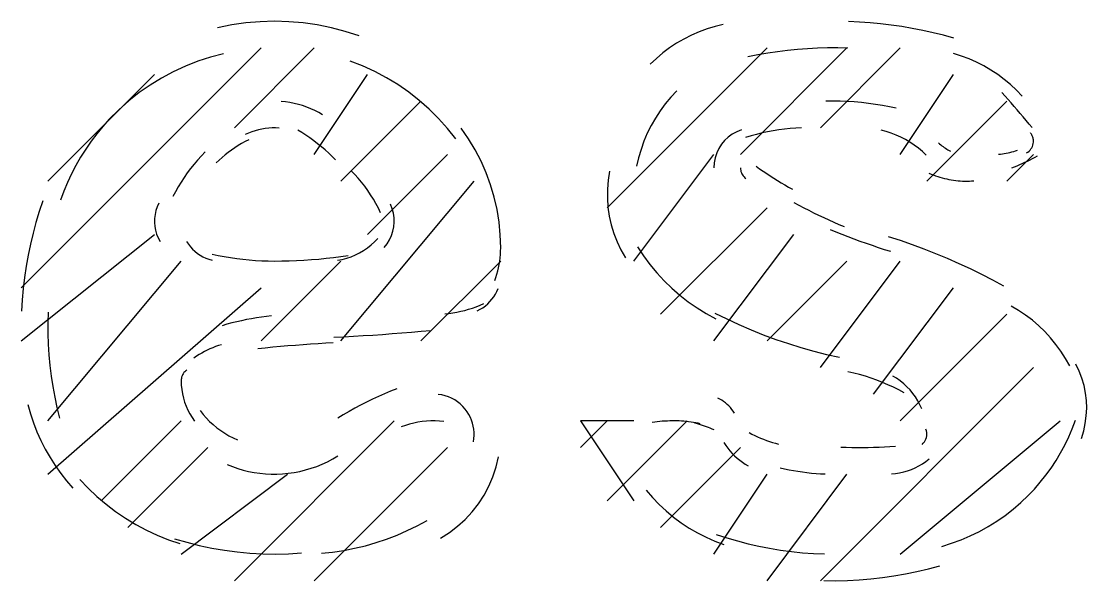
# Model space of a CAD drawing. Header units: millimetres. Extents: x 43 to 1147, y -811 to -31.
# Drawn here: x 793 to 797.8, y -794.32 to -791.8 of the extents above; entities that cross this region are included whole.
import ezdxf

# ---------------------------------------------------------------- set-up
doc = ezdxf.new("R2010")
doc.units = ezdxf.units.MM
doc.layers.add('EDITED_LINES', color=4, linetype='Continuous')

msp = doc.modelspace()

# ---------------------------------------------------------------- linework, layer by layer
at = {"layer": 'EDITED_LINES'}
for p, q in [((794.0765, -791.8018), (794.0121, -791.8072)), ((794.1411, -791.8), (794.0765, -791.8018)), ((794.2055, -791.8019), (794.1411, -791.8)), ((794.2698, -791.8074), (794.2055, -791.8019)), ((796.7757, -791.8034), (796.7275, -791.8012)), ((796.8237, -791.8068), (796.7757, -791.8034)), ((793.9479, -791.8163), (793.8841, -791.8291)), ((794.0121, -791.8072), (793.9479, -791.8163)), ((794.3337, -791.8166), (794.2698, -791.8074)), ((794.3971, -791.8294), (794.3337, -791.8166)), ((794.4598, -791.8458), (794.3971, -791.8294)), ((794.5217, -791.8658), (794.4598, -791.8458)), ((796.0537, -791.8477), (796.019, -791.8629)), ((796.0894, -791.8345), (796.0537, -791.8477)), ((796.1258, -791.8234), (796.0894, -791.8345)), ((796.1629, -791.8144), (796.1258, -791.8234)), ((796.8716, -791.8114), (796.8237, -791.8068)), ((796.9193, -791.8171), (796.8716, -791.8114)), ((796.9669, -791.824), (796.9193, -791.8171)), ((797.0143, -791.832), (796.9669, -791.824)), ((797.0616, -791.8412), (797.0143, -791.832)), ((797.1086, -791.8515), (797.0616, -791.8412)), ((797.1553, -791.863), (797.1086, -791.8515)), ((795.9524, -791.899), (795.9207, -791.9199)), ((795.9852, -791.88), (795.9524, -791.899)), ((796.019, -791.8629), (795.9852, -791.88)), ((797.2018, -791.8756), (797.1553, -791.863)), ((793, -793), (794.08, -791.92)), ((793.911, -791.946), (793.8525, -791.9614)), ((793.96, -792.28), (794.32, -791.92)), ((795.64, -792.64), (796.36, -791.92)), ((795.8903, -791.9426), (795.8611, -791.9671)), ((795.9207, -791.9199), (795.8903, -791.9426)), ((796.24, -792.4), (796.72, -791.92)), ((796.3627, -791.9439), (796.3181, -791.9517)), ((796.4075, -791.9372), (796.3627, -791.9439)), ((796.4524, -791.9316), (796.4075, -791.9372)), ((796.4974, -791.9271), (796.4524, -791.9316)), ((796.5425, -791.9237), (796.4974, -791.9271)), ((796.5877, -791.9214), (796.5425, -791.9237)), ((796.6329, -791.9202), (796.5877, -791.9214)), ((796.6, -792.28), (796.96, -791.92)), ((796.6782, -791.9201), (796.6329, -791.9202)), ((796.7234, -791.9211), (796.6782, -791.9201)), ((797.2358, -791.9563), (797.2006, -791.9452)), ((793.7952, -791.9801), (793.7392, -792.002)), ((793.8525, -791.9614), (793.7952, -791.9801)), ((794.5378, -792.0008), (794.4816, -791.9789)), ((795.8611, -791.9671), (795.8333, -791.9933)), ((796.3181, -791.9517), (796.2737, -791.9606)), ((797.2703, -791.9693), (797.2358, -791.9563)), ((797.304, -791.9842), (797.2703, -791.9693)), ((797.3367, -792.001), (797.304, -791.9842)), ((793.12, -792.52), (793.6, -792.04)), ((793.6847, -792.0273), (793.6318, -792.0556)), ((793.7392, -792.002), (793.6847, -792.0273)), ((794.32, -792.4), (794.56, -792.04)), ((794.5924, -792.0258), (794.5378, -792.0008)), ((794.6453, -792.054), (794.5924, -792.0258)), ((796.96, -792.4), (797.2, -792.04)), ((797.3684, -792.0195), (797.3367, -792.001)), ((797.399, -792.0397), (797.3684, -792.0195)), ((797.4285, -792.0617), (797.399, -792.0397)), ((793.5807, -792.087), (793.5315, -792.1214)), ((793.6318, -792.0556), (793.5807, -792.087)), ((794.6964, -792.0851), (794.6453, -792.054)), ((794.7455, -792.1192), (794.6964, -792.0851)), ((797.4568, -792.0852), (797.4285, -792.0617)), ((797.4837, -792.1104), (797.4568, -792.0852)), ((793.5315, -792.1214), (793.4843, -792.1587)), ((794.7925, -792.1561), (794.7455, -792.1192)), ((795.9533, -792.1133), (795.9264, -792.1419)), ((797.4323, -792.1367), (797.4184, -792.1213)), ((797.4461, -792.1522), (797.4323, -792.1367)), ((797.5093, -792.1371), (797.4837, -792.1104)), ((793.4843, -792.1587), (793.4393, -792.1988)), ((794.1901, -792.163), (794.1703, -792.1611)), ((794.2098, -792.1659), (794.1901, -792.163)), ((794.2292, -792.1696), (794.2098, -792.1659)), ((794.2484, -792.1743), (794.2292, -792.1696)), ((794.2674, -792.1798), (794.2484, -792.1743)), ((794.2861, -792.1863), (794.2674, -792.1798)), ((794.3045, -792.1936), (794.2861, -792.1863)), ((794.44, -792.52), (794.8, -792.16)), ((794.8374, -792.1957), (794.7925, -792.1561)), ((795.9013, -792.1719), (795.8781, -792.2032)), ((795.9264, -792.1419), (795.9013, -792.1719)), ((796.6574, -792.16), (796.6254, -792.1605)), ((796.6893, -792.1603), (796.6574, -792.16)), ((796.7212, -792.1615), (796.6893, -792.1603)), ((796.7531, -792.1634), (796.7212, -792.1615)), ((796.7849, -792.1662), (796.7531, -792.1634)), ((796.8166, -792.1698), (796.7849, -792.1662)), ((796.8482, -792.1741), (796.8166, -792.1698)), ((796.8797, -792.1793), (796.8482, -792.1741)), ((796.911, -792.1853), (796.8797, -792.1793)), ((796.9423, -792.192), (796.911, -792.1853)), ((797.08, -792.52), (797.44, -792.16)), ((797.4599, -792.1678), (797.4461, -792.1522)), ((797.4736, -792.1834), (797.4599, -792.1678)), ((797.4872, -792.1992), (797.4736, -792.1834)), ((793.4393, -792.1988), (793.3965, -792.2416)), ((794.3225, -792.2018), (794.3045, -792.1936)), ((794.3402, -792.2108), (794.3225, -792.2018)), ((794.3574, -792.2207), (794.3402, -792.2108)), ((794.8799, -792.2379), (794.8374, -792.1957)), ((795.8569, -792.2358), (795.8376, -792.2695)), ((795.8781, -792.2032), (795.8569, -792.2358)), ((797.5007, -792.215), (797.4872, -792.1992)), ((797.5142, -792.2308), (797.5007, -792.215)), ((797.5276, -792.2467), (797.5142, -792.2308)), ((793.3678, -792.2735), (793.3405, -792.3066)), ((793.3965, -792.2416), (793.3678, -792.2735)), ((794.0835, -792.2854), (794.0682, -792.2887)), ((794.0989, -792.2828), (794.0835, -792.2854)), ((794.1145, -792.2811), (794.0989, -792.2828)), ((794.1302, -792.2802), (794.1145, -792.2811)), ((794.1459, -792.2801), (794.1302, -792.2802)), ((794.1617, -792.2808), (794.1459, -792.2801)), ((794.9199, -792.2827), (794.8799, -792.2379)), ((794.9574, -792.33), (794.9199, -792.2827)), ((795.0145, -792.3293), (794.9813, -792.2817)), ((795.8376, -792.2695), (795.8203, -792.3044)), ((796.4641, -792.2832), (796.4385, -792.2857)), ((796.4897, -792.2814), (796.4641, -792.2832)), ((796.5153, -792.2803), (796.4897, -792.2814)), ((797.5409, -792.2627), (797.5276, -792.2467)), ((797.5541, -792.2787), (797.5409, -792.2627)), ((793.3405, -792.3066), (793.3146, -792.3407)), ((794.0235, -792.3035), (794.0092, -792.3101)), ((794.0382, -792.2978), (794.0235, -792.3035)), ((794.0531, -792.2929), (794.0382, -792.2978)), ((794.0682, -792.2887), (794.0531, -792.2929)), ((794.2644, -792.3015), (794.2459, -792.29)), ((794.2825, -792.3134), (794.2644, -792.3015)), ((794.3004, -792.3257), (794.2825, -792.3134)), ((794.3179, -792.3385), (794.3004, -792.3257)), ((795.0444, -792.3788), (795.0145, -792.3293)), ((795.8203, -792.3044), (795.8051, -792.3402)), ((796.185, -792.3216), (796.1687, -792.3369)), ((796.2031, -792.3083), (796.185, -792.3216)), ((796.2231, -792.2973), (796.2031, -792.3083)), ((796.2446, -792.2888), (796.2231, -792.2973)), ((796.2879, -792.316), (796.2633, -792.3235)), ((796.3126, -792.3092), (796.2879, -792.316)), ((796.3375, -792.3031), (796.3126, -792.3092)), ((796.3626, -792.2976), (796.3375, -792.3031)), ((796.3878, -792.2929), (796.3626, -792.2976)), ((796.4131, -792.289), (796.3878, -792.2929)), ((796.4385, -792.2857), (796.4131, -792.289)), ((796.8969, -792.2966), (796.8741, -792.2907)), ((796.9193, -792.3038), (796.8969, -792.2966)), ((796.9412, -792.3122), (796.9193, -792.3038)), ((796.9626, -792.3218), (796.9412, -792.3122)), ((796.9834, -792.3326), (796.9626, -792.3218)), ((797.0036, -792.3445), (796.9834, -792.3326)), ((797.5488, -792.3051), (797.5464, -792.302)), ((797.551, -792.3084), (797.5488, -792.3051)), ((797.5529, -792.3118), (797.551, -792.3084)), ((797.5546, -792.3153), (797.5529, -792.3118)), ((797.5561, -792.3189), (797.5546, -792.3153)), ((797.5574, -792.3226), (797.5561, -792.3189)), ((797.5584, -792.3263), (797.5574, -792.3226)), ((797.5592, -792.3302), (797.5584, -792.3263)), ((797.5597, -792.3341), (797.5592, -792.3302)), ((793.2902, -792.3758), (793.2673, -792.4118)), ((793.3146, -792.3407), (793.2902, -792.3758)), ((793.947, -792.38), (793.9325, -792.3907)), ((793.9619, -792.3698), (793.947, -792.38)), ((793.9771, -792.3601), (793.9619, -792.3698)), ((793.9926, -792.3509), (793.9771, -792.3601)), ((794.0084, -792.3422), (793.9926, -792.3509)), ((794.0245, -792.334), (794.0084, -792.3422)), ((794.3351, -792.3516), (794.3179, -792.3385)), ((794.3521, -792.3652), (794.3351, -792.3516)), ((794.3686, -792.3792), (794.3521, -792.3652)), ((794.3849, -792.3936), (794.3686, -792.3792)), ((795.0711, -792.4299), (795.0444, -792.3788)), ((795.792, -792.3769), (795.7811, -792.4144)), ((795.8051, -792.3402), (795.792, -792.3769)), ((796.1425, -792.3729), (796.1329, -792.3931)), ((796.1545, -792.3541), (796.1425, -792.3729)), ((796.1687, -792.3369), (796.1545, -792.3541)), ((797.023, -792.3575), (797.0036, -792.3445)), ((797.0418, -792.3716), (797.023, -792.3575)), ((797.0598, -792.3868), (797.0418, -792.3716)), ((797.1328, -792.3472), (797.1375, -792.3518)), ((797.1375, -792.3518), (797.1424, -792.3562)), ((797.1424, -792.3562), (797.1475, -792.3605)), ((797.1475, -792.3605), (797.1527, -792.3645)), ((797.1527, -792.3645), (797.1581, -792.3683)), ((797.1581, -792.3683), (797.1636, -792.372)), ((797.1636, -792.372), (797.1692, -792.3754)), ((797.1692, -792.3754), (797.175, -792.3786)), ((797.175, -792.3786), (797.1808, -792.3817)), ((797.4793, -792.3831), (797.4875, -792.3801)), ((797.5401, -792.3847), (797.5447, -792.3801)), ((797.5447, -792.3801), (797.5488, -792.375)), ((797.5488, -792.375), (797.5523, -792.3695)), ((797.5523, -792.3695), (797.5551, -792.3637)), ((797.5551, -792.3637), (797.5574, -792.3576)), ((797.5574, -792.3576), (797.5589, -792.3512)), ((797.5589, -792.3512), (797.5598, -792.3447)), ((797.5599, -792.338), (797.5597, -792.3341)), ((797.5598, -792.3447), (797.5599, -792.338)), ((793.2673, -792.4118), (793.246, -792.4489)), ((793.7943, -792.4249), (793.7782, -792.4438)), ((793.8111, -792.4064), (793.7943, -792.4249)), ((793.8285, -792.3885), (793.8111, -792.4064)), ((793.8912, -792.4256), (793.8782, -792.4382)), ((793.9046, -792.4135), (793.8912, -792.4256)), ((793.9183, -792.4018), (793.9046, -792.4135)), ((793.9325, -792.3907), (793.9183, -792.4018)), ((794.4008, -792.4084), (794.3849, -792.3936)), ((794.4163, -792.4235), (794.4008, -792.4084)), ((794.56, -792.76), (794.92, -792.4)), ((795.76, -792.88), (796.12, -792.4)), ((795.7811, -792.4144), (795.7724, -792.4527)), ((796.1258, -792.4145), (796.1215, -792.4369)), ((796.1329, -792.3931), (796.1258, -792.4145)), ((797.0769, -792.403), (797.0598, -792.3868)), ((797.1808, -792.3817), (797.1868, -792.3845)), ((797.4028, -792.3991), (797.4115, -792.3983)), ((797.4115, -792.3983), (797.4201, -792.3973)), ((797.4201, -792.3973), (797.4287, -792.396)), ((797.4287, -792.396), (797.4373, -792.3945)), ((797.4373, -792.3945), (797.4458, -792.3927)), ((797.44, -792.52), (797.56, -792.4)), ((797.4458, -792.3927), (797.4543, -792.3906)), ((797.4543, -792.3906), (797.4627, -792.3884)), ((797.4627, -792.3884), (797.471, -792.3858)), ((797.471, -792.3858), (797.4793, -792.3831)), ((797.5217, -792.435), (797.5333, -792.4295)), ((797.5293, -792.3924), (797.5349, -792.3888)), ((797.5333, -792.4295), (797.5449, -792.4238)), ((797.5349, -792.3888), (797.5401, -792.3847)), ((797.5449, -792.4238), (797.5564, -792.4179)), ((797.5564, -792.4179), (797.5677, -792.4118)), ((797.5677, -792.4118), (797.579, -792.4056)), ((793.246, -792.4489), (793.2262, -792.4868)), ((793.7627, -792.4633), (793.7477, -792.4832)), ((793.7782, -792.4438), (793.7627, -792.4633)), ((794.5028, -792.49), (794.4866, -792.4733)), ((795.0943, -792.4825), (795.0711, -792.4299)), ((795.6501, -792.4758), (795.6438, -792.5163)), ((796.1215, -792.4369), (796.12, -792.46)), ((796.24, -792.46), (796.2403, -792.4658)), ((796.2403, -792.4658), (796.2411, -792.4714)), ((796.2411, -792.4714), (796.2424, -792.4769)), ((796.2424, -792.4769), (796.2442, -792.4822)), ((796.3107, -792.4527), (796.3264, -792.4639)), ((796.3264, -792.4639), (796.3423, -792.475)), ((796.3423, -792.475), (796.3583, -792.4859)), ((797.4624, -792.4603), (797.4744, -792.4555)), ((797.4744, -792.4555), (797.4864, -792.4507)), ((797.4864, -792.4507), (797.4982, -792.4456)), ((797.4982, -792.4456), (797.51, -792.4404)), ((797.51, -792.4404), (797.5217, -792.435)), ((793.208, -792.5255), (793.1914, -792.565)), ((793.2262, -792.4868), (793.208, -792.5255)), ((793.7199, -792.5245), (793.707, -792.5458)), ((793.7335, -792.5036), (793.7199, -792.5245)), ((793.7477, -792.4832), (793.7335, -792.5036)), ((794.44, -793.24), (795.04, -792.52)), ((794.5183, -792.5073), (794.5028, -792.49)), ((794.5332, -792.5251), (794.5183, -792.5073)), ((794.5475, -792.5434), (794.5332, -792.5251)), ((795.1141, -792.5364), (795.0943, -792.4825)), ((795.6438, -792.5163), (795.6405, -792.5568)), ((796.2442, -792.4822), (796.2466, -792.4873)), ((796.2466, -792.4873), (796.2493, -792.4922)), ((796.2493, -792.4922), (796.2526, -792.4968)), ((796.2526, -792.4968), (796.2562, -792.5011)), ((796.2562, -792.5011), (796.2603, -792.5051)), ((796.2603, -792.5051), (796.2648, -792.5087)), ((796.3583, -792.4859), (796.3744, -792.4965)), ((796.3744, -792.4965), (796.3907, -792.507)), ((796.3907, -792.507), (796.4071, -792.5173)), ((796.4071, -792.5173), (796.4236, -792.5274)), ((797.0893, -792.4837), (797.099, -792.4879)), ((797.099, -792.4879), (797.1088, -792.4918)), ((797.1088, -792.4918), (797.1187, -792.4955)), ((797.1187, -792.4955), (797.1287, -792.4989)), ((797.1287, -792.4989), (797.1387, -792.5021)), ((797.1387, -792.5021), (797.1488, -792.505)), ((797.1488, -792.505), (797.159, -792.5077)), ((797.159, -792.5077), (797.1693, -792.5101)), ((797.1693, -792.5101), (797.1796, -792.5122)), ((797.1796, -792.5122), (797.19, -792.5141)), ((797.19, -792.5141), (797.2001, -792.5157)), ((797.2001, -792.5157), (797.2103, -792.517)), ((797.2103, -792.517), (797.2204, -792.5181)), ((797.2204, -792.5181), (797.2306, -792.5189)), ((797.2306, -792.5189), (797.2408, -792.5195)), ((797.2408, -792.5195), (797.251, -792.5199)), ((797.251, -792.5199), (797.2613, -792.52)), ((797.2613, -792.52), (797.2715, -792.5198)), ((797.2715, -792.5198), (797.2817, -792.5194)), ((797.2817, -792.5194), (797.2919, -792.5187)), ((793.1914, -792.565), (793.1765, -792.6052)), ((793.6947, -792.5675), (793.6832, -792.5896)), ((793.707, -792.5458), (793.6947, -792.5675)), ((794.5611, -792.5621), (794.5475, -792.5434)), ((794.574, -792.5814), (794.5611, -792.5621)), ((795.1305, -792.5915), (795.1141, -792.5364)), ((795.6405, -792.5568), (795.6403, -792.5973)), ((796.4236, -792.5274), (796.4402, -792.5373)), ((796.4402, -792.5373), (796.457, -792.547)), ((796.457, -792.547), (796.4738, -792.5565)), ((793.0964, -792.6089), (793.0804, -792.6571)), ((793.6191, -792.6191), (793.6118, -792.6358)), ((794.5863, -792.6011), (794.574, -792.5814)), ((794.5978, -792.6212), (794.5863, -792.6011)), ((794.6087, -792.6417), (794.5978, -792.6212)), ((795.1433, -792.6475), (795.1305, -792.5915)), ((795.6403, -792.5973), (795.6431, -792.6376)), ((796.4809, -792.6161), (796.5029, -792.6282)), ((793.0804, -792.6571), (793.0659, -792.7057)), ((793.6062, -792.653), (793.6024, -792.6705)), ((793.6118, -792.6358), (793.6062, -792.653)), ((794.6188, -792.6627), (794.6087, -792.6417)), ((794.6711, -792.6441), (794.6633, -792.6244)), ((794.6764, -792.6643), (794.6711, -792.6441)), ((794.6794, -792.6847), (794.6764, -792.6643)), ((795.1526, -792.7044), (795.1433, -792.6475)), ((795.6431, -792.6376), (795.6489, -792.6776)), ((795.88, -793.12), (796.36, -792.64)), ((796.5029, -792.6282), (796.5251, -792.64)), ((796.5251, -792.64), (796.5474, -792.6515)), ((796.5474, -792.6515), (796.5698, -792.6628)), ((796.5698, -792.6628), (796.5924, -792.6738)), ((793.0659, -792.7057), (793.0528, -792.7546)), ((793.6004, -792.6882), (793.6001, -792.706)), ((793.6001, -792.706), (793.6015, -792.7238)), ((793.6024, -792.6705), (793.6004, -792.6882)), ((794.6782, -792.7257), (794.6799, -792.7053)), ((794.6799, -792.7053), (794.6794, -792.6847)), ((795.1581, -792.7619), (795.1526, -792.7044)), ((795.6489, -792.6776), (795.6577, -792.717)), ((795.6577, -792.717), (795.6694, -792.7556)), ((796.5924, -792.6738), (796.6151, -792.6845)), ((796.6151, -792.6845), (796.6379, -792.6949)), ((796.6379, -792.6949), (796.6609, -792.7051)), ((796.6609, -792.7051), (796.684, -792.715)), ((796.684, -792.715), (796.7072, -792.7246)), ((793, -793.24), (793.6, -792.76)), ((793.0528, -792.7546), (793.0411, -792.8039)), ((793.6015, -792.7238), (793.6048, -792.7413)), ((793.6048, -792.7413), (793.6097, -792.7585)), ((793.6097, -792.7585), (793.6165, -792.7753)), ((794.6592, -792.7841), (794.6678, -792.7653)), ((794.6678, -792.7653), (794.6741, -792.7458)), ((794.6741, -792.7458), (794.6782, -792.7257)), ((795.16, -792.8199), (795.1581, -792.7619)), ((795.6694, -792.7556), (795.684, -792.7934)), ((796.12, -793.24), (796.48, -792.76)), ((796.6435, -792.738), (796.6703, -792.7489)), ((796.6703, -792.7489), (796.6973, -792.7595)), ((796.6973, -792.7595), (796.7243, -792.7698)), ((793.0411, -792.8039), (793.0309, -792.8535)), ((793.6165, -792.7753), (793.6249, -792.7914)), ((793.7449, -792.7914), (793.753, -792.8039)), ((793.753, -792.8039), (793.7619, -792.8155)), ((794.5592, -792.8206), (794.5756, -792.8075)), ((794.5756, -792.8075), (794.5911, -792.7932)), ((794.5911, -792.7932), (794.6056, -792.7778)), ((794.6354, -792.8187), (794.6484, -792.802)), ((794.6484, -792.802), (794.6592, -792.7841)), ((795.684, -792.7934), (795.7014, -792.8302)), ((796.7243, -792.7698), (796.7514, -792.78)), ((796.7514, -792.78), (796.7786, -792.7899)), ((796.7786, -792.7899), (796.8059, -792.7996)), ((796.8059, -792.7996), (796.8332, -792.8091)), ((796.8332, -792.8091), (796.8606, -792.8184)), ((796.9614, -792.788), (796.9075, -792.7704)), ((797.0149, -792.8066), (796.9614, -792.788)), ((797.0681, -792.8264), (797.0149, -792.8066)), ((793.0309, -792.8535), (793.0221, -792.9034)), ((793.7619, -792.8155), (793.7717, -792.8263)), ((793.7717, -792.8263), (793.7824, -792.8362)), ((793.7824, -792.8362), (793.7937, -792.8453)), ((793.7937, -792.8453), (793.8058, -792.8534)), ((793.8058, -792.8534), (793.8185, -792.8605)), ((793.8185, -792.8605), (793.8318, -792.8666)), ((793.8592, -792.8483), (793.8869, -792.8543)), ((793.8869, -792.8543), (793.9147, -792.8597)), ((793.9147, -792.8597), (793.9426, -792.8645)), ((794.4068, -792.8639), (794.44, -792.8596)), ((794.44, -792.8596), (794.4731, -792.8549)), ((794.4662, -792.8674), (794.4861, -792.8607)), ((794.4861, -792.8607), (794.5054, -792.8526)), ((794.5054, -792.8526), (794.5241, -792.8432)), ((794.5241, -792.8432), (794.542, -792.8325)), ((794.542, -792.8325), (794.5592, -792.8206)), ((795.1575, -792.8654), (795.1589, -792.8503)), ((795.1589, -792.8503), (795.1597, -792.8352)), ((795.1597, -792.8352), (795.16, -792.82)), ((795.7014, -792.8302), (795.7217, -792.8657)), ((795.7762, -792.8162), (795.8031, -792.8568)), ((795.8031, -792.8568), (795.832, -792.8957)), ((796.8606, -792.8184), (796.8881, -792.8274)), ((796.8881, -792.8274), (796.9157, -792.8362)), ((797.1208, -792.8471), (797.0681, -792.8264)), ((797.173, -792.869), (797.1208, -792.8471)), ((793.0221, -792.9034), (793.0148, -792.9536)), ((793.12, -793.6), (793.72, -792.88)), ((793.8318, -792.8666), (793.8456, -792.8716)), ((793.8456, -792.8716), (793.8599, -792.8755)), ((793.9426, -792.8645), (793.9706, -792.8686)), ((793.9706, -792.8686), (793.9987, -792.8721)), ((793.9987, -792.8721), (794.0268, -792.8749)), ((794.0268, -792.8749), (794.055, -792.8771)), ((794.055, -792.8771), (794.0833, -792.8787)), ((794.08, -793.24), (794.44, -792.88)), ((794.0833, -792.8787), (794.1116, -792.8797)), ((794.1116, -792.8797), (794.14, -792.88)), ((794.14, -792.8799), (794.1734, -792.8797)), ((794.1734, -792.8797), (794.2068, -792.8789)), ((794.2068, -792.8789), (794.2402, -792.8777)), ((794.2402, -792.8777), (794.2736, -792.8759)), ((794.2736, -792.8759), (794.307, -792.8737)), ((794.307, -792.8737), (794.3403, -792.8709)), ((794.3403, -792.8709), (794.3736, -792.8677)), ((794.3736, -792.8677), (794.4068, -792.8639)), ((794.425, -792.8766), (794.4458, -792.8727)), ((794.4458, -792.8727), (794.4662, -792.8674)), ((794.8, -793.24), (795.16, -792.88)), ((795.1502, -792.9101), (795.1532, -792.8953)), ((795.1532, -792.8953), (795.1556, -792.8804)), ((795.1556, -792.8804), (795.1575, -792.8654)), ((795.832, -792.8957), (795.8629, -792.933)), ((796.36, -793.24), (796.72, -792.88)), ((796.6, -793.36), (796.96, -792.88)), ((797.2248, -792.8919), (797.173, -792.869)), ((797.2762, -792.9158), (797.2248, -792.8919)), ((793.0148, -792.9536), (793.0089, -793.0039)), ((795.133, -792.9681), (795.1381, -792.9538)), ((795.1381, -792.9538), (795.1426, -792.9394)), ((795.1426, -792.9394), (795.1467, -792.9248)), ((795.1467, -792.9248), (795.1502, -792.9101)), ((795.8629, -792.933), (795.8958, -792.9685)), ((797.3271, -792.9407), (797.2762, -792.9158)), ((797.3774, -792.9667), (797.3271, -792.9407)), ((793.0089, -793.0039), (793.0045, -793.0544)), ((793.12, -793.84), (794.08, -793)), ((795.1429, -793.0166), (795.1484, -793.0035)), ((795.8958, -792.9685), (795.9304, -793.0022)), ((795.9304, -793.0022), (795.9668, -793.0339)), ((796.84, -793.48), (797.2, -793)), ((797.4273, -792.9937), (797.3774, -792.9667)), ((795.1114, -793.063), (795.1206, -793.0524)), ((795.1206, -793.0524), (795.1289, -793.0411)), ((795.1289, -793.0411), (795.1364, -793.0291)), ((795.1364, -793.0291), (795.1429, -793.0166)), ((795.9668, -793.0339), (796.0049, -793.0637)), ((793.0045, -793.0544), (793.0016, -793.1051)), ((794.9976, -793.1022), (795.0151, -793.0973)), ((795.0151, -793.0973), (795.0325, -793.0917)), ((795.0325, -793.0917), (795.0498, -793.0856)), ((795.0498, -793.0856), (795.0668, -793.0789)), ((795.0545, -793.1039), (795.0672, -793.0975)), ((795.0668, -793.0789), (795.0836, -793.0716)), ((795.0672, -793.0975), (795.0793, -793.0901)), ((795.0793, -793.0901), (795.0907, -793.0819)), ((795.0907, -793.0819), (795.1014, -793.0729)), ((795.1014, -793.0729), (795.1114, -793.063)), ((796.0049, -793.0637), (796.0446, -793.0914)), ((796.0446, -793.0914), (796.0858, -793.117)), ((797.493, -793.1023), (797.46, -793.0828)), ((793.1215, -793.1103), (793.1202, -793.1585)), ((793.9928, -793.1487), (793.9706, -793.1537)), ((794.0151, -793.144), (793.9928, -793.1487)), ((794.0374, -793.1398), (794.0151, -793.144)), ((794.0599, -793.136), (794.0374, -793.1398)), ((794.0824, -793.1326), (794.0599, -793.136)), ((794.105, -793.1296), (794.0824, -793.1326)), ((794.1276, -793.127), (794.105, -793.1296)), ((794.9077, -793.1179), (794.9259, -793.116)), ((794.9259, -793.116), (794.944, -793.1134)), ((794.944, -793.1134), (794.962, -793.1103)), ((794.962, -793.1103), (794.9799, -793.1065)), ((794.9799, -793.1065), (794.9976, -793.1022)), ((796.0858, -793.117), (796.1285, -793.1404)), ((796.1249, -793.1144), (796.1785, -793.141)), ((796.1785, -793.141), (796.2328, -793.1662)), ((796.96, -793.6), (797.44, -793.12)), ((797.5247, -793.1237), (797.493, -793.1023)), ((797.5551, -793.1468), (797.5247, -793.1237)), ((797.584, -793.1716), (797.5551, -793.1468)), ((793.1202, -793.1585), (793.1202, -793.2066)), ((793.9265, -793.165), (793.9045, -793.1712)), ((793.9485, -793.1591), (793.9265, -793.165)), ((793.9706, -793.1537), (793.9485, -793.1591)), ((794.7584, -793.2002), (794.8021, -793.1966)), ((794.8021, -793.1966), (794.8458, -793.1928)), ((796.2328, -793.1662), (796.2877, -793.1899)), ((796.2877, -793.1899), (796.3431, -793.2121)), ((797.6114, -793.1981), (797.584, -793.1716)), ((793.1202, -793.2066), (793.1217, -793.2547)), ((794.4087, -793.2236), (794.4524, -793.2212)), ((794.4524, -793.2212), (794.4962, -793.2187)), ((794.4962, -793.2187), (794.5399, -793.216)), ((794.5399, -793.216), (794.5837, -793.2132)), ((794.5837, -793.2132), (794.6274, -793.2102)), ((794.6274, -793.2102), (794.6711, -793.207)), ((794.6711, -793.207), (794.7148, -793.2037)), ((794.7148, -793.2037), (794.7584, -793.2002)), ((796.3431, -793.2121), (796.3992, -793.2328)), ((796.3992, -793.2328), (796.4558, -793.2519)), ((797.6372, -793.226), (797.6114, -793.1981)), ((797.6614, -793.2554), (797.6372, -793.226)), ((793.1217, -793.2547), (793.1246, -793.3027)), ((793.8249, -793.288), (793.8128, -793.2946)), ((793.8372, -793.2818), (793.8249, -793.288)), ((793.8497, -793.276), (793.8372, -793.2818)), ((793.8624, -793.2706), (793.8497, -793.276)), ((793.8753, -793.2657), (793.8624, -793.2706)), ((793.8883, -793.2611), (793.8753, -793.2657)), ((793.9015, -793.257), (793.8883, -793.2611)), ((794.0993, -793.272), (794.0654, -793.2755)), ((794.1333, -793.2687), (794.0993, -793.272)), ((794.1672, -793.2656), (794.1333, -793.2687)), ((794.2012, -793.2626), (794.1672, -793.2656)), ((794.2352, -793.2598), (794.2012, -793.2626)), ((794.2692, -793.2573), (794.2352, -793.2598)), ((794.3032, -793.2549), (794.2692, -793.2573)), ((794.3372, -793.2526), (794.3032, -793.2549)), ((794.3713, -793.2506), (794.3372, -793.2526)), ((794.4053, -793.2487), (794.3713, -793.2506)), ((796.4558, -793.2519), (796.5128, -793.2696)), ((796.5128, -793.2696), (796.5704, -793.2857)), ((796.5704, -793.2857), (796.6284, -793.3003)), ((797.6839, -793.2862), (797.6614, -793.2554)), ((797.7047, -793.3184), (797.6839, -793.2862)), ((793.1246, -793.3027), (793.129, -793.3506)), ((793.7893, -793.309), (793.7778, -793.3168)), ((793.8009, -793.3016), (793.7893, -793.309)), ((793.8128, -793.2946), (793.8009, -793.3016)), ((796.6284, -793.3003), (796.6868, -793.3133)), ((797.7236, -793.3518), (797.7047, -793.3184)), ((793.129, -793.3506), (793.1348, -793.3983)), ((793.7295, -793.3875), (793.7267, -793.3924)), ((793.7329, -793.3828), (793.7295, -793.3875)), ((793.7366, -793.3785), (793.7329, -793.3828)), ((793.7408, -793.3745), (793.7366, -793.3785)), ((793.7454, -793.371), (793.7408, -793.3745)), ((796.6, -794.32), (797.56, -793.36)), ((796.7502, -793.3849), (796.7236, -793.379)), ((796.7766, -793.3917), (796.7502, -793.3849)), ((797.7664, -793.3754), (797.7514, -793.3439)), ((797.7787, -793.4078), (797.7664, -793.3754)), ((793.1348, -793.3983), (793.142, -793.4459)), ((793.7203, -793.4142), (793.72, -793.42)), ((793.72, -793.42), (793.7206, -793.4395)), ((793.7211, -793.4085), (793.7203, -793.4142)), ((793.7224, -793.4029), (793.7211, -793.4085)), ((793.7243, -793.3976), (793.7224, -793.4029)), ((793.7267, -793.3924), (793.7243, -793.3976)), ((796.8027, -793.3992), (796.7766, -793.3917)), ((796.8286, -793.4076), (796.8027, -793.3992)), ((796.8543, -793.4167), (796.8286, -793.4076)), ((796.8796, -793.4266), (796.8543, -793.4167)), ((796.9047, -793.4372), (796.8796, -793.4266)), ((796.9294, -793.4486), (796.9047, -793.4372)), ((796.9433, -793.4083), (796.9259, -793.3979)), ((796.9598, -793.4199), (796.9433, -793.4083)), ((796.9755, -793.4325), (796.9598, -793.4199)), ((796.9903, -793.4461), (796.9755, -793.4325)), ((797.7882, -793.441), (797.7787, -793.4078)), ((793.142, -793.4459), (793.1506, -793.4932)), ((793.7206, -793.4395), (793.7225, -793.4589)), ((793.7225, -793.4589), (793.7257, -793.4781)), ((793.7257, -793.4781), (793.73, -793.497)), ((794.6364, -793.4782), (794.6091, -793.49)), ((794.6639, -793.4669), (794.6364, -793.4782)), ((794.6917, -793.4561), (794.6639, -793.4669)), ((794.8942, -793.4833), (794.8785, -793.481)), ((794.9096, -793.487), (794.8942, -793.4833)), ((796.9538, -793.4608), (796.9294, -793.4486)), ((796.9778, -793.4737), (796.9538, -793.4608)), ((797.0041, -793.4606), (796.9903, -793.4461)), ((797.0169, -793.476), (797.0041, -793.4606)), ((797.0287, -793.4923), (797.0169, -793.476)), ((797.7949, -793.4747), (797.7882, -793.441)), ((797.7988, -793.5088), (797.7949, -793.4747)), ((793.0289, -793.5262), (793.0408, -793.568)), ((793.1506, -793.4932), (793.1606, -793.5403)), ((793.73, -793.497), (793.7356, -793.5155)), ((793.7356, -793.5155), (793.7423, -793.5337)), ((794.5287, -793.5287), (794.5025, -793.5427)), ((794.5553, -793.5153), (794.5287, -793.5287)), ((794.5821, -793.5024), (794.5553, -793.5153)), ((794.6091, -793.49), (794.5821, -793.5024)), ((794.9245, -793.4919), (794.9096, -793.487)), ((794.9389, -793.4982), (794.9245, -793.4919)), ((794.9526, -793.5056), (794.9389, -793.4982)), ((794.9656, -793.5142), (794.9526, -793.5056)), ((794.9779, -793.524), (794.9656, -793.5142)), ((794.9893, -793.5348), (794.9779, -793.524)), ((796.1468, -793.5023), (796.1377, -793.4976)), ((796.1557, -793.5075), (796.1468, -793.5023)), ((796.1642, -793.5132), (796.1557, -793.5075)), ((796.1723, -793.5193), (796.1642, -793.5132)), ((796.1801, -793.5259), (796.1723, -793.5193)), ((796.1875, -793.533), (796.1801, -793.5259)), ((796.1945, -793.5404), (796.1875, -793.533)), ((797.0394, -793.5093), (797.0287, -793.4923)), ((797.0489, -793.5271), (797.0394, -793.5093)), ((797.0573, -793.5456), (797.0489, -793.5271)), ((797.8, -793.5431), (797.7988, -793.5088)), ((793.0408, -793.568), (793.0547, -793.6091)), ((793.1606, -793.5403), (793.172, -793.5872)), ((793.7423, -793.5337), (793.7503, -793.5514)), ((793.7503, -793.5514), (793.7593, -793.5686)), ((793.7593, -793.5686), (793.7695, -793.5852)), ((793.8052, -793.5536), (793.8188, -793.5707)), ((793.8188, -793.5707), (793.8332, -793.5869)), ((794.4508, -793.5722), (794.4254, -793.5877)), ((794.4765, -793.5572), (794.4508, -793.5722)), ((794.5025, -793.5427), (794.4765, -793.5572)), ((794.9998, -793.5466), (794.9893, -793.5348)), ((795.0093, -793.5594), (794.9998, -793.5466)), ((795.0168, -793.5715), (795.0093, -793.5594)), ((795.0232, -793.5841), (795.0168, -793.5715)), ((796.2011, -793.5482), (796.1945, -793.5404)), ((796.2072, -793.5564), (796.2011, -793.5482)), ((796.2129, -793.565), (796.2072, -793.5564)), ((797.7938, -793.6116), (797.7983, -793.5774)), ((797.7983, -793.5774), (797.8, -793.5431)), ((793.0547, -793.6091), (793.0705, -793.6494)), ((793.36, -793.96), (793.72, -793.6)), ((793.7695, -793.5852), (793.7808, -793.6011)), ((793.8332, -793.5869), (793.8485, -793.6024)), ((793.8485, -793.6024), (793.8645, -793.617)), ((793.8645, -793.617), (793.8812, -793.6308)), ((793.96, -794.32), (794.68, -793.6)), ((794.7305, -793.6205), (794.712, -793.627)), ((794.7491, -793.6149), (794.7305, -793.6205)), ((794.768, -793.6102), (794.7491, -793.6149)), ((794.787, -793.6064), (794.768, -793.6102)), ((794.8062, -793.6035), (794.787, -793.6064)), ((794.8255, -793.6014), (794.8062, -793.6035)), ((794.8449, -793.6003), (794.8255, -793.6014)), ((794.8643, -793.6), (794.8449, -793.6003)), ((794.8838, -793.6007), (794.8643, -793.6)), ((794.9032, -793.6022), (794.8838, -793.6007)), ((795.0286, -793.597), (795.0232, -793.5841)), ((795.033, -793.6104), (795.0286, -793.597)), ((795.0364, -793.624), (795.033, -793.6104)), ((795.0386, -793.6378), (795.0364, -793.624)), ((795.76, -793.6), (795.52, -793.6)), ((795.52, -793.6), (795.76, -793.96)), ((795.52, -793.72), (795.64, -793.6)), ((795.64, -793.96), (796, -793.6)), ((795.8538, -793.6057), (795.8425, -793.6072)), ((795.8652, -793.6043), (795.8538, -793.6057)), ((795.8766, -793.6031), (795.8652, -793.6043)), ((795.888, -793.6021), (795.8766, -793.6031)), ((795.8994, -793.6013), (795.888, -793.6021)), ((795.9108, -793.6007), (795.8994, -793.6013)), ((795.9222, -793.6002), (795.9108, -793.6007)), ((795.9337, -793.6), (795.9222, -793.6002)), ((795.9451, -793.6), (795.9337, -793.6)), ((795.9566, -793.6002), (795.9451, -793.6)), ((795.9642, -793.6005), (795.9536, -793.6002)), ((795.9749, -793.6011), (795.9642, -793.6005)), ((795.9855, -793.6019), (795.9749, -793.6011)), ((795.9961, -793.6029), (795.9855, -793.6019)), ((796.0067, -793.6041), (795.9961, -793.6029)), ((796.0173, -793.6056), (796.0067, -793.6041)), ((796.0278, -793.6072), (796.0173, -793.6056)), ((796.0383, -793.609), (796.0278, -793.6072)), ((796.0419, -793.6125), (796.0327, -793.6104)), ((796.0488, -793.6111), (796.0383, -793.609)), ((796.0509, -793.6149), (796.0419, -793.6125)), ((796.0592, -793.6133), (796.0488, -793.6111)), ((796.06, -793.6175), (796.0509, -793.6149)), ((796.0689, -793.6203), (796.06, -793.6175)), ((796.0778, -793.6233), (796.0689, -793.6203)), ((796.0867, -793.6265), (796.0778, -793.6233)), ((796.0954, -793.6298), (796.0867, -793.6265)), ((796.96, -794.2), (797.68, -793.6)), ((797.7351, -793.6355), (797.7493, -793.5976)), ((797.7865, -793.6455), (797.7938, -793.6116)), ((793.0705, -793.6494), (793.0883, -793.6888)), ((793.8812, -793.6308), (793.8986, -793.6437)), ((793.8986, -793.6437), (793.9167, -793.6557)), ((793.9167, -793.6557), (793.9353, -793.6668)), ((793.9353, -793.6668), (793.9546, -793.6769)), ((793.9546, -793.6769), (793.9744, -793.686)), ((795.0398, -793.6518), (795.0386, -793.6378)), ((795.0389, -793.68), (795.0399, -793.6659)), ((795.0399, -793.6659), (795.0398, -793.6518)), ((796.1041, -793.6334), (796.0954, -793.6298)), ((796.1127, -793.6372), (796.1041, -793.6334)), ((796.1213, -793.6411), (796.1127, -793.6372)), ((796.2788, -793.6526), (796.2915, -793.6594)), ((796.2915, -793.6594), (796.3043, -793.6659)), ((796.3043, -793.6659), (796.3173, -793.672)), ((796.3173, -793.672), (796.3305, -793.6777)), ((797.078, -793.6445), (797.0754, -793.6371)), ((797.0759, -793.6817), (797.0782, -793.6746)), ((797.0795, -793.6521), (797.078, -793.6445)), ((797.0782, -793.6746), (797.0795, -793.6672)), ((797.08, -793.6596), (797.0795, -793.6521)), ((797.0795, -793.6672), (797.08, -793.6596)), ((797.7017, -793.7089), (797.7192, -793.6726)), ((797.7192, -793.6726), (797.7351, -793.6355)), ((797.7764, -793.6788), (797.7865, -793.6455)), ((793.0883, -793.6888), (793.1079, -793.7274)), ((793.48, -794.08), (793.84, -793.72)), ((794.32, -794.32), (794.92, -793.72)), ((795.0367, -793.694), (795.0389, -793.68)), ((795.88, -794.08), (796.24, -793.72)), ((796.1651, -793.6982), (796.1735, -793.711)), ((796.1735, -793.711), (796.1826, -793.7234)), ((796.1826, -793.7234), (796.1923, -793.7353)), ((796.3305, -793.6777), (796.3438, -793.6831)), ((796.3438, -793.6831), (796.3572, -793.6881)), ((796.3572, -793.6881), (796.3708, -793.6928)), ((796.3708, -793.6928), (796.3845, -793.6971)), ((796.3845, -793.6971), (796.3983, -793.7011)), ((796.3983, -793.7011), (796.4122, -793.7047)), ((796.692, -793.7183), (796.7166, -793.7191)), ((796.7166, -793.7191), (796.7412, -793.7197)), ((796.7412, -793.7197), (796.7659, -793.72)), ((796.7659, -793.72), (796.7905, -793.72)), ((796.7905, -793.72), (796.8151, -793.7197)), ((796.8151, -793.7197), (796.8397, -793.7192)), ((796.8397, -793.7192), (796.8643, -793.7185)), ((796.8643, -793.7185), (796.8889, -793.7175)), ((796.8889, -793.7175), (796.9134, -793.7162)), ((796.9134, -793.7162), (796.938, -793.7147)), ((797.058, -793.7063), (797.0638, -793.701)), ((797.0638, -793.701), (797.0686, -793.695)), ((797.0686, -793.695), (797.0727, -793.6886)), ((797.0727, -793.6886), (797.0759, -793.6817)), ((797.6826, -793.7444), (797.7017, -793.7089)), ((793.1079, -793.7274), (793.1293, -793.7649)), ((793.1293, -793.7649), (793.1526, -793.8014)), ((794.3796, -793.7839), (794.4031, -793.7715)), ((794.4031, -793.7715), (794.426, -793.758)), ((795.1394, -793.8077), (795.1503, -793.7621)), ((796.1923, -793.7353), (796.2025, -793.7466)), ((796.2025, -793.7466), (796.2133, -793.7574)), ((796.2133, -793.7574), (796.2247, -793.7677)), ((796.2247, -793.7677), (796.2365, -793.7773)), ((797.0757, -793.7831), (797.0905, -793.7717)), ((797.6619, -793.779), (797.6826, -793.7444)), ((793.1526, -793.8014), (793.1776, -793.8368)), ((793.9271, -793.7963), (793.9509, -793.8058)), ((793.9509, -793.8058), (793.975, -793.8142)), ((793.975, -793.8142), (793.9994, -793.8214)), ((793.9994, -793.8214), (794.0241, -793.8274)), ((794.255, -793.8276), (794.2807, -793.8213)), ((794.2807, -793.8213), (794.3061, -793.8138)), ((794.3061, -793.8138), (794.331, -793.805)), ((794.331, -793.805), (794.3556, -793.7951)), ((794.3556, -793.7951), (794.3796, -793.7839)), ((795.1248, -793.8518), (795.1394, -793.8077)), ((796.2365, -793.7773), (796.2488, -793.7864)), ((796.2488, -793.7864), (796.2616, -793.7948)), ((796.2616, -793.7948), (796.2749, -793.8026)), ((796.4187, -793.811), (796.4387, -793.8157)), ((796.4387, -793.8157), (796.4588, -793.82)), ((796.4588, -793.82), (796.4789, -793.8238)), ((796.9932, -793.8251), (797.0107, -793.8188)), ((797.0107, -793.8188), (797.0277, -793.8114)), ((797.0277, -793.8114), (797.0442, -793.803)), ((797.0442, -793.803), (797.0602, -793.7936)), ((797.0602, -793.7936), (797.0757, -793.7831)), ((797.6161, -793.8452), (797.6397, -793.8126)), ((797.6397, -793.8126), (797.6619, -793.779)), ((793.1776, -793.8368), (793.2043, -793.8709)), ((793.2637, -793.8644), (793.3012, -793.9037)), ((793.72, -794.2), (794.2, -793.84)), ((794.0241, -793.8274), (794.0491, -793.8323)), ((794.0491, -793.8323), (794.0743, -793.836)), ((794.0743, -793.836), (794.0996, -793.8385)), ((794.0996, -793.8385), (794.1251, -793.8398)), ((794.1251, -793.8398), (794.1506, -793.8399)), ((794.1506, -793.8399), (794.1761, -793.8387)), ((794.1761, -793.8387), (794.2027, -793.8363)), ((794.2027, -793.8363), (794.229, -793.8326)), ((794.229, -793.8326), (794.255, -793.8276)), ((795.1065, -793.8944), (795.1248, -793.8518)), ((796.12, -794.2), (796.36, -793.84)), ((796.36, -794.32), (796.72, -793.84)), ((796.4789, -793.8238), (796.4992, -793.8273)), ((796.4992, -793.8273), (796.5195, -793.8303)), ((796.5195, -793.8303), (796.5398, -793.8329)), ((796.5398, -793.8329), (796.5602, -793.8351)), ((796.5602, -793.8351), (796.5807, -793.8369)), ((796.5807, -793.8369), (796.6011, -793.8383)), ((796.6011, -793.8383), (796.6216, -793.8393)), ((796.9202, -793.8393), (796.9389, -793.8375)), ((796.9389, -793.8375), (796.9573, -793.8345)), ((796.9573, -793.8345), (796.9754, -793.8303)), ((796.9754, -793.8303), (796.9932, -793.8251)), ((797.5909, -793.8767), (797.6161, -793.8452)), ((793.2043, -793.8709), (793.2327, -793.9039)), ((793.3012, -793.9037), (793.3406, -793.9408)), ((795.0847, -793.935), (795.1065, -793.8944)), ((795.8149, -793.9122), (795.8433, -793.9452)), ((797.5364, -793.9364), (797.5643, -793.9071)), ((797.5643, -793.9071), (797.5909, -793.8767)), ((793.3406, -793.9408), (793.3819, -793.9757)), ((795.0596, -793.9736), (795.0847, -793.935)), ((795.8433, -793.9452), (795.8734, -793.9764)), ((797.5032, -793.968), (797.5364, -793.9364)), ((793.3819, -793.9757), (793.4249, -794.0084)), ((793.4249, -794.0084), (793.4695, -794.0387)), ((794.9999, -794.0437), (795.0313, -794.0099)), ((795.0313, -794.0099), (795.0596, -793.9736)), ((795.8734, -793.9764), (795.9051, -794.0059)), ((795.9051, -794.0059), (795.9383, -794.0335)), ((797.4324, -794.0256), (797.4685, -793.9977)), ((797.4685, -793.9977), (797.5032, -793.968)), ((793.4695, -794.0387), (793.5157, -794.0666)), ((794.7838, -794.0725), (794.828, -794.0484)), ((794.9656, -794.0749), (794.9999, -794.0437)), ((795.9383, -794.0335), (795.973, -794.0592)), ((795.973, -794.0592), (796.009, -794.083)), ((797.3563, -794.0757), (797.395, -794.0516)), ((797.395, -794.0516), (797.4324, -794.0256)), ((793.5157, -794.0666), (793.5633, -794.092)), ((793.5633, -794.092), (793.6123, -794.115)), ((794.6927, -794.1147), (794.7387, -794.0946)), ((794.7387, -794.0946), (794.7838, -794.0725)), ((794.889, -794.1282), (794.9286, -794.1031)), ((794.9286, -794.1031), (794.9656, -794.0749)), ((796.009, -794.083), (796.0464, -794.1047)), ((796.0464, -794.1047), (796.0849, -794.1244)), ((797.2756, -794.1179), (797.3165, -794.0978)), ((797.3165, -794.0978), (797.3563, -794.0757)), ((793.6123, -794.115), (793.6625, -794.1353)), ((793.6625, -794.1353), (793.7139, -794.153)), ((793.6898, -794.1309), (793.7455, -794.1472)), ((793.7455, -794.1472), (793.8017, -794.1614)), ((794.5503, -794.1624), (794.5985, -794.1486)), ((794.5985, -794.1486), (794.646, -794.1327)), ((794.646, -794.1327), (794.6927, -794.1147)), ((796.0849, -794.1244), (796.1246, -794.1419)), ((796.1246, -794.1419), (796.1653, -794.1572)), ((796.131, -794.1113), (796.1784, -794.1268)), ((796.1784, -794.1268), (796.2262, -794.1409)), ((796.2262, -794.1409), (796.2743, -794.1535)), ((796.2743, -794.1535), (796.3228, -794.1646)), ((797.1471, -794.1654), (797.1908, -794.1517)), ((797.1908, -794.1517), (797.2337, -794.1358)), ((797.2337, -794.1358), (797.2756, -794.1179)), ((793.8017, -794.1614), (793.8584, -794.1733)), ((793.8584, -794.1733), (793.9154, -794.1831)), ((793.9154, -794.1831), (793.9727, -794.1906)), ((793.9727, -794.1906), (794.0303, -794.196)), ((794.0303, -794.196), (794.088, -794.1991)), ((794.088, -794.1991), (794.1459, -794.2)), ((794.1459, -794.2), (794.2039, -794.1987)), ((794.2039, -794.1987), (794.2618, -794.1951)), ((794.3526, -794.1962), (794.4027, -794.191)), ((794.4027, -794.191), (794.4524, -794.1837)), ((794.4524, -794.1837), (794.5016, -794.1741)), ((794.5016, -794.1741), (794.5503, -794.1624)), ((796.3228, -794.1646), (796.3716, -794.1742)), ((796.3716, -794.1742), (796.4207, -794.1823)), ((796.4207, -794.1823), (796.47, -794.1889)), ((796.47, -794.1889), (796.5195, -794.1939)), ((796.5195, -794.1939), (796.5692, -794.1975)), ((796.5692, -794.1975), (796.619, -794.1995)), ((797.0866, -794.2669), (797.1377, -794.2532)), ((796.8793, -794.3061), (796.9316, -794.2987)), ((796.9316, -794.2987), (796.9835, -794.2897)), ((796.9835, -794.2897), (797.0352, -794.2791)), ((797.0352, -794.2791), (797.0866, -794.2669)), ((796.616, -794.3195), (796.6688, -794.32)), ((796.6688, -794.32), (796.7216, -794.3189)), ((796.7216, -794.3189), (796.7743, -794.3163)), ((796.7743, -794.3163), (796.8269, -794.312)), ((796.8269, -794.312), (796.8793, -794.3061))]:
    msp.add_line(p, q, dxfattribs=at)

doc.saveas('drawing.dxf')
